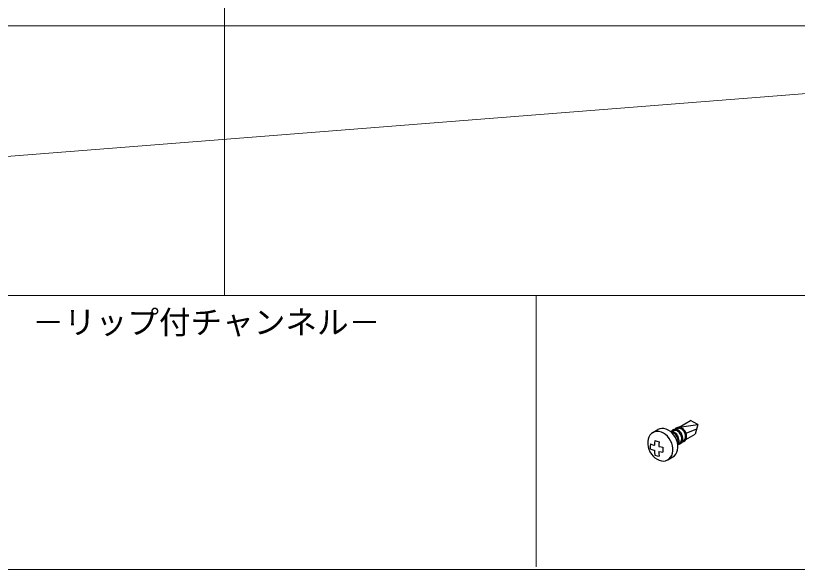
# Model space of a CAD drawing. Units: millimetres on the paper, enlarged 10 times, with parts at other scales. Extents: x -1950 to 1950, y -1347 to 1325.
# Drawn here: x -930.6 to -497.9, y 218.7 to 524.8 of the extents above; entities that cross this region are included whole.
import ezdxf
from ezdxf.enums import TextEntityAlignment as Align

# ---------------------------------------------------------------- set-up
doc = ezdxf.new("R2010")
doc.units = ezdxf.units.MM
doc.header["$LTSCALE"] = 10
for name, color, linetype, lineweight in [('1-3_太線２', 3, 'Continuous', 18), ('1-6_文字', 7, 'Continuous', 18), ('1-C_太線２', 2, 'Continuous', 25), ('F-3_太線２', 3, 'Continuous', 18)]:
    doc.layers.add(name, color=color, linetype=linetype, lineweight=lineweight)
doc.styles.add('ＭＳ ゴシック', font='')
doc.styles.get('ＭＳ ゴシック').set_extended_font_data('MS Gothic')

msp = doc.modelspace()

# ---------------------------------------------------------------- linework, layer by layer
at = {"layer": '1-3_太線２'}
msp.add_line((-642.5, 370.03), (-642.5, 220.03), dxfattribs=at)
at = {"layer": '1-C_太線２'}
for p, q in [((-563.31, 297.25), (-557, 300.89)), ((-563.31, 297.25), (-552.98, 298.75)), ((-552.98, 298.75), (-557, 300.89)), ((-552.98, 298.75), (-554.39, 293.46)), ((-577.75, 294.37), (-578.68, 293.72)), ((-577.88, 294.3), (-575.11, 295.9)), ((-576.7, 294.79), (-577.75, 294.37)), ((-575.56, 294.96), (-576.7, 294.79)), ((-574.37, 294.88), (-575.56, 294.96)), ((-574.07, 296.35), (-575.11, 295.9)), ((-573.16, 294.56), (-574.37, 294.88)), ((-572.94, 296.55), (-574.07, 296.35)), ((-571.96, 293.99), (-573.16, 294.56)), ((-571.76, 296.51), (-572.94, 296.55)), ((-570.54, 296.21), (-571.76, 296.51)), ((-569.35, 295.68), (-570.54, 296.21)), ((-568.2, 294.93), (-569.35, 295.68)), ((-567.13, 293.97), (-568.2, 294.93)), ((-567.55, 294.86), (-568.06, 294.82)), ((-567.59, 295.03), (-567.71, 294.86)), ((-567.2, 295.45), (-567.59, 295.03)), ((-566.95, 294.78), (-567.55, 294.86)), ((-567.06, 294.19), (-567.41, 294.25)), ((-566.73, 295.77), (-567.2, 295.45)), ((-566.76, 295.03), (-567.01, 294.79)), ((-566.35, 294.58), (-566.95, 294.78)), ((-566.37, 295.28), (-566.76, 295.03)), ((-566.2, 295.98), (-566.73, 295.77)), ((-565.94, 295.42), (-566.37, 295.28)), ((-565.76, 294.26), (-566.35, 294.58)), ((-565.63, 296.06), (-566.2, 295.98)), ((-565.46, 295.46), (-565.94, 295.42)), ((-565.2, 293.84), (-565.76, 294.26)), ((-565.51, 296.23), (-565.63, 296.06)), ((-565.03, 296.01), (-565.63, 296.06)), ((-565.12, 296.65), (-565.51, 296.23)), ((-564.96, 295.39), (-565.46, 295.46)), ((-564.65, 296.97), (-565.12, 296.65)), ((-564.43, 295.84), (-565.03, 296.01)), ((-564.46, 295.22), (-564.96, 295.39)), ((-564.69, 296.23), (-564.94, 295.99)), ((-564.3, 296.48), (-564.69, 296.23)), ((-564.12, 297.18), (-564.65, 296.97)), ((-563.97, 294.94), (-564.46, 295.22)), ((-563.83, 295.56), (-564.43, 295.84)), ((-563.86, 296.62), (-564.3, 296.48)), ((-563.55, 297.26), (-564.12, 297.18)), ((-563.5, 294.58), (-563.97, 294.94)), ((-563.38, 296.66), (-563.86, 296.62)), ((-563.26, 295.16), (-563.83, 295.56)), ((-562.95, 297.21), (-563.55, 297.26)), ((-563.07, 294.14), (-563.5, 294.58)), ((-562.89, 296.59), (-563.38, 296.66)), ((-562.74, 294.67), (-563.26, 295.16)), ((-562.35, 297.04), (-562.95, 297.21)), ((-562.38, 296.42), (-562.89, 296.59)), ((-562.28, 294.09), (-562.74, 294.67)), ((-561.89, 296.14), (-562.38, 296.42)), ((-561.75, 296.76), (-562.35, 297.04)), ((-561.42, 295.78), (-561.89, 296.14)), ((-561.18, 296.36), (-561.75, 296.76)), ((-560.99, 295.34), (-561.42, 295.78)), ((-560.66, 295.87), (-561.18, 296.36)), ((-560.61, 294.83), (-560.99, 295.34)), ((-560.2, 295.29), (-560.66, 295.87)), ((-560.29, 294.27), (-560.61, 294.83)), ((-560.05, 293.67), (-560.29, 294.27)), ((-559.81, 294.65), (-560.2, 295.29)), ((-559.51, 293.96), (-559.81, 294.65)), ((-559.49, 293.9), (-553.62, 296.36)), ((-580.48, 290.62), (-580.69, 289.3)), ((-580.07, 291.82), (-580.48, 290.62)), ((-579.46, 292.87), (-580.07, 291.82)), ((-578.68, 293.72), (-579.46, 292.87)), ((-570.82, 293.21), (-571.96, 293.99)), ((-569.77, 292.23), (-570.82, 293.21)), ((-568.85, 291.09), (-569.77, 292.23)), ((-568.07, 289.81), (-568.85, 291.09)), ((-566.19, 292.85), (-567.13, 293.97)), ((-566.55, 294.02), (-567.06, 294.19)), ((-566.06, 293.75), (-566.55, 294.02)), ((-565.39, 291.59), (-566.19, 292.85)), ((-565.59, 293.39), (-566.06, 293.75)), ((-565.16, 292.95), (-565.59, 293.39)), ((-564.76, 290.23), (-565.39, 291.59)), ((-564.69, 293.32), (-565.2, 293.84)), ((-564.77, 292.44), (-565.16, 292.95)), ((-564.46, 291.88), (-564.77, 292.44)), ((-564.32, 288.81), (-564.76, 290.23)), ((-564.25, 292.73), (-564.69, 293.32)), ((-564.21, 291.29), (-564.46, 291.88)), ((-563.88, 292.08), (-564.25, 292.73)), ((-564.04, 290.67), (-564.21, 291.29)), ((-563.96, 290.07), (-564.04, 290.67)), ((-563.97, 289.48), (-563.96, 290.07)), ((-563.61, 291.38), (-563.88, 292.08)), ((-563.43, 290.67), (-563.61, 291.38)), ((-563.36, 289.95), (-563.43, 290.67)), ((-563.39, 289.27), (-563.36, 289.95)), ((-562.69, 293.63), (-563.07, 294.14)), ((-562.37, 293.07), (-562.69, 293.63)), ((-562.13, 292.47), (-562.37, 293.07)), ((-561.89, 293.45), (-562.28, 294.09)), ((-562.16, 289.62), (-561.98, 290.12)), ((-561.96, 291.86), (-562.13, 292.47)), ((-561.98, 290.12), (-561.89, 290.66)), ((-561.88, 291.25), (-561.96, 291.86)), ((-561.59, 292.76), (-561.89, 293.45)), ((-561.89, 290.66), (-561.88, 291.25)), ((-561.62, 289.39), (-561.4, 289.99)), ((-561.39, 292.05), (-561.59, 292.76)), ((-561.4, 289.99), (-561.29, 290.64)), ((-561.29, 291.34), (-561.39, 292.05)), ((-561.29, 290.64), (-561.29, 291.34)), ((-561.06, 289.82), (-560.67, 290.07)), ((-560.67, 290.07), (-560.34, 290.4)), ((-560.34, 290.4), (-560.08, 290.82)), ((-560.24, 289.65), (-559.85, 290.07)), ((-560.08, 290.82), (-559.9, 291.32)), ((-559.88, 293.06), (-560.05, 293.67)), ((-559.9, 291.32), (-559.81, 291.86)), ((-559.8, 292.45), (-559.88, 293.06)), ((-559.85, 290.07), (-559.54, 290.59)), ((-559.81, 291.86), (-559.8, 292.45)), ((-559.6, 290.46), (-554.39, 293.46)), ((-559.54, 290.59), (-559.33, 291.19)), ((-559.31, 293.25), (-559.51, 293.96)), ((-559.33, 291.19), (-559.22, 291.84)), ((-559.21, 292.54), (-559.31, 293.25)), ((-559.22, 291.84), (-559.21, 292.54)), ((-580.69, 289.3), (-580.69, 287.91)), ((-580.69, 287.91), (-580.48, 286.48)), ((-580.48, 286.48), (-580.07, 285.06)), ((-579.27, 288.15), (-579.32, 286.74)), ((-579.32, 286.74), (-579.3, 285.36)), ((-579.27, 288.15), (-578.37, 287.76)), ((-578.37, 287.76), (-577.33, 287.39)), ((-577.33, 287.39), (-577.03, 287.29)), ((-576.95, 288.46), (-577.03, 287.29)), ((-576.81, 289.83), (-576.95, 288.46)), ((-576.81, 289.83), (-575.62, 289.49)), ((-575.62, 289.49), (-574.37, 289.19)), ((-574.52, 287.83), (-574.59, 286.64)), ((-574.59, 286.64), (-573.33, 286.38)), ((-574.37, 289.19), (-574.52, 287.83)), ((-573.33, 286.38), (-572.32, 286.21)), ((-572.32, 286.21), (-572.36, 284.8)), ((-567.46, 288.44), (-568.07, 289.81)), ((-567.05, 287.02), (-567.46, 288.44)), ((-566.84, 285.59), (-567.05, 287.02)), ((-566.84, 284.2), (-566.84, 285.59)), ((-564.08, 287.38), (-564.32, 288.81)), ((-564.24, 288.44), (-564.06, 288.93)), ((-564.23, 284.65), (-564.05, 285.98)), ((-564.1, 287.55), (-563.77, 288.05)), ((-564.05, 285.98), (-564.08, 287.38)), ((-564.06, 288.93), (-563.97, 289.48)), ((-563.88, 287.84), (-563.31, 287.92)), ((-563.77, 288.05), (-563.53, 288.62)), ((-563.58, 288.48), (-563.14, 288.62)), ((-563.53, 288.62), (-563.39, 289.27)), ((-563.31, 287.92), (-562.78, 288.13)), ((-563.14, 288.62), (-562.75, 288.87)), ((-562.78, 288.13), (-562.32, 288.45)), ((-562.75, 288.87), (-562.42, 289.2)), ((-562.42, 289.2), (-562.16, 289.62)), ((-562.32, 288.45), (-561.92, 288.87)), ((-561.92, 288.87), (-561.62, 289.39)), ((-561.8, 289.04), (-561.23, 289.12)), ((-561.5, 289.68), (-561.06, 289.82)), ((-561.23, 289.12), (-560.71, 289.33)), ((-560.71, 289.33), (-560.24, 289.65)), ((-580.07, 285.06), (-579.46, 283.69)), ((-579.46, 283.69), (-578.68, 282.41)), ((-579.3, 285.36), (-578.4, 284.98)), ((-578.68, 282.41), (-577.75, 281.27)), ((-578.4, 284.98), (-577.36, 284.6)), ((-577.75, 281.27), (-576.7, 280.29)), ((-577.36, 284.6), (-577.03, 284.49)), ((-577.03, 284.49), (-576.93, 283.2)), ((-576.93, 283.2), (-576.78, 282.03)), ((-576.78, 282.03), (-576.74, 281.81)), ((-576.74, 281.81), (-575.55, 281.47)), ((-575.55, 281.47), (-574.31, 281.18)), ((-574.59, 283.84), (-574.5, 282.55)), ((-574.59, 283.84), (-573.33, 283.58)), ((-574.5, 282.55), (-574.34, 281.38)), ((-574.34, 281.38), (-574.31, 281.18)), ((-573.33, 283.58), (-572.34, 283.42)), ((-572.36, 284.8), (-572.34, 283.43)), ((-572.34, 283.43), (-572.34, 283.42)), ((-568.07, 280.63), (-567.46, 281.68)), ((-567.46, 281.68), (-567.05, 282.88)), ((-567.05, 282.88), (-566.84, 284.2)), ((-566.87, 280.8), (-565.96, 281.48)), ((-565.96, 281.48), (-565.21, 282.36)), ((-565.21, 282.36), (-564.62, 283.43)), ((-564.62, 283.43), (-564.23, 284.65)), ((-576.7, 280.29), (-575.56, 279.5)), ((-575.56, 279.5), (-574.37, 278.94)), ((-574.37, 278.94), (-573.16, 278.62)), ((-573.16, 278.62), (-571.96, 278.54)), ((-571.96, 278.54), (-570.82, 278.71)), ((-570.82, 278.71), (-569.77, 279.13)), ((-569.77, 279.13), (-568.85, 279.78)), ((-569.64, 279.2), (-566.87, 280.8)), ((-568.85, 279.78), (-568.07, 280.63))]:
    msp.add_line(p, q, dxfattribs=at)
at = {"layer": 'F-3_太線２', "color": 4, "lineweight": 9}
msp.add_line((-815, 1265), (-815, 370.03), dxfattribs=at)
at = {"layer": 'F-3_太線２'}
for p, q in [((-1910, 519.12), (-20, 519.12)), ((-1910, 370.03), (-20, 519.12)), ((-1910, 370.03), (-20, 370.03)), ((-1910, 218.66), (-20, 218.66))]:
    msp.add_line(p, q, dxfattribs=at)

# ---------------------------------------------------------------- texts
at = {"layer": '1-6_文字', "style": 'ＭＳ ゴシック'}
msp.add_text('○斜め部材（ブレース） －リップ付チャンネル－', height=12.83, dxfattribs=at).set_placement((-1122.5, 345.03), align=Align.BOTTOM_LEFT)

doc.saveas('drawing.dxf')
